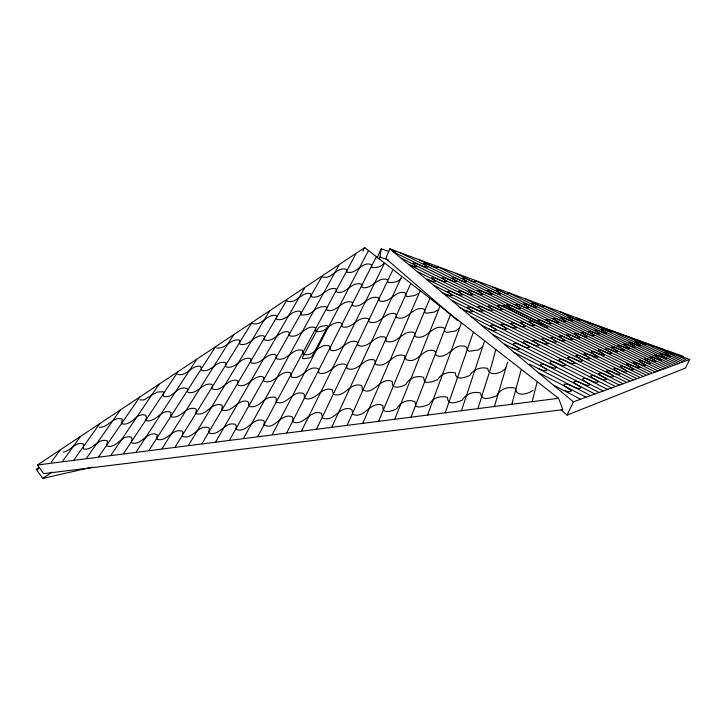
<?xml version="1.0" encoding="UTF-8"?>
<svg xmlns="http://www.w3.org/2000/svg" width="726" height="726" viewBox="0 0 726 726"><rect width="100%" height="100%" fill="white"/><g stroke="black" fill="none" stroke-linecap="round" stroke-linejoin="round"><path stroke-width="1.09" d="M211.983 387.339L211.892 388.455L212.954 389.227C223.091 391.477 226.92 378.772 236.758 380.297L238.083 381.186L237.584 384.235L238.364 385.288C248.564 388.002 252.721 375.197 262.476 376.576L263.738 377.711L263.574 380.805L264.709 381.513C275.535 384.163 279.882 369.371 290.618 372.792L291.326 377.039C302.098 380.524 306.726 364.888 317.861 368.536L318.614 369.552L318.741 372.774L321.037 373.509C330.865 374.099 335.221 361.239 345.885 364.506L346.656 365.55L346.928 368.427C358.608 372.973 363.281 356.611 374.643 360.051L375.778 364.379C387.657 368.89 392.757 351.429 404.609 355.704L405.117 358.027L406.569 359.797C418.339 364.334 422.242 347.173 434.184 350.776L435.555 351.783L435.781 355.005L437.642 355.994C449.231 358.735 454.422 341.311 466.192 346.983L467.635 350.331L469.323 351.275L478.479 349.914L482.781 346.583M187.589 390.57L187.453 391.777L188.524 392.521C198.016 394.218 202.1 382.293 211.693 384.308L212.546 385.433L212.037 387.248M379.054 259.091L379.979 257.031L381.204 248.773L388.673 251.432M532.131 401.669L537.077 382.166M495.749 349.741L491.566 365.387L477.926 408.566M511.83 404.21L521.032 370.187M494.587 405.979L507.628 362.029M461.455 410.671L484.324 341.783M473.316 332.272L445.256 412.731M461.437 322.816L427.478 415.345M450.519 314.322L410.952 417.377M394.654 419.383L440.237 305.582M429.601 299.076L378.527 421.552M420.182 290.718L362.782 423.294M377.057 258.066L381.204 248.773M347.191 425.209L410.68 283.712M331.8 427.097L401.07 277.876M567.079 415.1L573.386 401.841L689.7 359.542L685.462 368.064L567.079 415.1L561.089 409.927M316.609 428.966L392.494 270.635M301.644 430.799L384.235 263.665M286.888 432.614L376.259 256.931M272.323 434.402L368.554 250.416M362.828 251.16L364.715 247.602L558.593 398.293L562.886 409.709L43.651 473.651L37.471 465.003L364.761 247.593M257.966 436.172L355.822 253.973M243.764 437.914L338.87 265.308M229.779 439.638L321.736 276.76M215.577 442.034L304.394 288.349M201.937 443.713L286.57 300.528M269.482 311.236L188.479 445.365M175.184 446.989L251.668 322.961M233.781 334.604L162.07 448.595M215.459 346.792L149.148 450.174M196.737 359.316L136.334 451.753M123.729 453.296L177.716 372.157M111.005 455.193L159.058 384.208M98.718 456.699L139.828 396.986M86.793 457.825L120.325 409.963M73.943 459.876L99.761 423.621M62.708 461.11L80.595 436.353M51.247 462.181L60.312 449.83M505.813 367.855C502.519 372.937 488.988 377.674 487.627 368.391C480.63 366.639 473.452 369.398 469.649 375.533C465.375 377.148 455.247 381.359 455.42 372.91C448.677 371.376 441.09 373.364 437.587 379.734L431.498 381.967L425.899 382.33L424.701 381.967L423.503 377.357C416.561 375.043 409.228 378.182 405.898 384.363C402.004 387.022 390.887 389.98 392.43 381.903L390.978 381.014C379.535 377.475 372.973 396.895 362.256 389.345L362.183 386.25L360.831 385.297C349.496 382.357 345.068 397.975 333.624 394.454L332.054 389.635C320.756 386.096 315.347 402.522 304.385 398.211L304.321 394.572L303.332 393.492C292.088 389.68 287.088 406.469 276.27 402.086L276.116 399.99A6.262 3.095 -28.8 0 0 273.775 397.086A21.644 10.79 -29.2 0 0 268.221 397.821C261.777 400.77 256.886 409.047 248.61 406.288L248.546 402.631L247.675 401.469C237.329 398.538 232.964 412.785 222.592 410.226L221.72 409.364L222.347 406.378L221.82 405.099C211.339 401.605 206.974 416.234 196.501 413.911L195.657 413.176L196.329 410.217L195.938 408.92C186.019 405.271 181.337 419.002 171.499 416.915L170.664 416.216L171.064 412.359C160.972 408.321 156.435 422.695 146.607 420.699L145.754 419.973L146.434 417.296L145.699 415.172L142.659 414.655L139.256 415.526A7.532 3.367 -31.5 0 0 137.032 416.788C132.713 420.354 127.567 425.799 121.414 423.63L122.295 419.138C112.829 415.835 108.192 427.959 99.38 427.278M401.36 278.112C398.483 282.105 392.739 282.886 388.201 282.487L387.267 279.546C377.393 276.679 372.855 288.531 363.508 287.777L361.929 287.097L361.775 284.746L361.022 284.02C351.184 281.661 346.937 293.667 337.481 292.387L336.41 291.543L336.338 289.293L335.403 288.63C325.711 286.924 321.228 299.702 311.263 296.752L310.782 293.649C301.453 291.244 296.734 304.357 287.124 301.108L286.933 300.283M313.478 311.381C316.3 307.579 321.446 306.245 325.974 306.708L326.7 307.552L326.881 310.147C336.819 313.269 341.311 299.602 351.466 302.034L352.464 302.751L352.645 305.383L354.324 306.118C363.681 306.862 367.819 295.473 377.665 297.469L378.79 298.132L379.036 300.519L380.705 301.19C390.715 302.842 394.599 290.79 404.482 292.524L405.689 293.386L405.997 295.945L407.531 296.635L414.855 295.491L418.512 293.413M383.863 263.356C381.15 266.787 375.941 268.339 371.839 267.295L371.304 264.554C361.457 260.979 356.575 274.963 346.964 272.114L346.502 269.41C336.9 265.916 331.564 280.554 321.818 276.706M459.304 328.197L455.447 331.038L446.299 332.372L444.729 331.374L444.457 328.361L442.914 327.508C431.689 325.076 427.85 338.988 416.842 337.136L415.018 336.365L414.682 333.434L413.511 332.363C402.168 329.531 397.403 345.512 386.005 341.084L385.697 338.198L384.735 337.064C373.763 334.25 368.98 349.814 357.791 345.286L357.573 342.563L356.584 341.692C346.184 339.051 341.946 351.52 332.1 350.613L330.203 349.787L330.085 346.783L329.132 345.912C318.433 342.681 313.559 357.945 303.359 354.27L302.533 350.331C292.07 347.5 287.741 361.494 277.187 358.971L276.179 358.272L276.307 355.295L274.764 354.37C265.38 353.453 261.188 365.55 251.332 362.9L250.715 361.857L251.096 359.007L249.526 358.281C240.052 357.183 236.177 369.271 226.349 367.002L225.505 366.185L226.095 363.327L224.942 362.419C215.568 360.876 211.275 372.801 201.792 370.441L200.612 366.312C191.464 364.497 186.7 377.166 177.625 374.298M313.441 311.445L308.332 314.358L301.889 315.148L300.854 314.585L300.873 311.98L299.502 311.145C290.591 310.41 286.561 321.473 277.169 319.458L276.334 318.65L276.66 316.109L275.453 315.374C266.306 314.285 261.95 326.047 252.485 323.615M533.102 390.279C528.428 393.81 516.122 397.739 515.46 388.21C508.091 386.277 500.123 388.855 496.484 395.842C491.783 397.639 481.147 401.977 480.63 393.093C473.543 390.969 465.983 393.819 462.208 400.198C457.879 402.041 447.044 406.215 447.579 397.367C440.727 395.461 432.796 397.603 429.311 404.182C425.2 405.861 420.499 407.912 416.016 406.46L414.882 401.587C407.794 398.855 400.153 402.268 396.804 408.665C392.657 411.225 381.195 414.637 383.047 405.925L381.604 404.917C369.688 401.596 364.661 419.074 352.7 414.383L352.11 410.054L350.767 408.992C339.106 405.671 334.65 422.124 322.879 418.267L321.337 413.121C310.247 409.673 305.637 423.839 295.083 422.605A6.225 3.231 -28.5 0 1 292.642 420.944L292.995 417.94L292.006 416.769C280.735 412.323 274.21 431.625 263.992 424.71L264.409 421.724L263.529 420.508C252.231 416.806 247.375 433.522 236.113 429.438L236.095 425.563L235.224 424.329C224.643 421.125 220.205 436.072 209.56 433.213L208.716 432.26L209.406 429.111L208.87 427.768C198.153 423.957 193.733 439.321 182.979 436.689L182.162 435.863L182.925 432.723L182.516 431.371C172.38 427.469 167.624 441.835 157.542 439.466L156.734 438.676L157.197 434.629C146.97 430.373 142.269 445.328 132.205 443.078L131.37 442.279L132.159 439.439L131.415 437.215C121.532 433.93 117.222 448.604 107.312 446.2L106.613 445.71L107.611 440.954C97.692 437.297 92.81 451.245 83.463 448.949L83.345 443.849C74.851 441.444 70.758 451.291 63.126 452.135M437.923 309.957L434.212 312.089L426.489 313.224L424.864 312.452L424.51 309.712L423.194 308.786C412.64 306.626 408.693 319.64 398.275 318.033L396.532 317.353L396.214 314.63L395.144 313.632C384.907 311.436 380.987 324.114 370.777 322.435L368.953 321.754L368.717 319.195L367.655 318.424C357.546 316.164 353.362 328.107 343.725 327.217L341.991 326.41L341.846 323.596L340.83 322.834C333.225 321.128 328.951 327.617 323.261 330.675A13.758 6.362 -26.2 0 1 317.525 331.655L315.737 331.083L315.547 328.306L314.83 327.399C304.684 324.958 300.464 338.243 290.164 335.947L289.139 335.321L289.211 332.526L287.741 331.655C278.63 330.856 274.51 342.391 264.908 340.086L264.173 339.169L264.527 336.474L263.157 335.748C253.882 334.641 250.071 346.193 240.506 344.342L239.471 343.661L239.988 341.002L239.081 340.04C229.979 338.488 225.632 349.669 216.566 347.935M39.122 467.526L36.3 469.404L42.761 478.407L52.163 472.072M42.761 478.407L92.374 467.154M36.3 469.404L38.514 468.932M37.471 465.003L558.593 398.293M674.844 355.096L665.379 352.01L664.853 352.718L670.561 356.711L661.304 353.571L660.143 353.553L660.333 354.433C675.198 363.463 657.692 354.479 654.38 354.923C670.942 366.603 654.761 355.876 649.779 357.174C652.946 359.188 660.351 363.372 651.213 360.523C647.955 358.217 640.205 357.228 648.5 361.484C655.551 366.176 642.837 361.557 640.65 360.296C635.74 360.259 644.243 363.726 645.487 365.006C642.592 367.12 622.981 355.776 639.76 367.029L639.905 367.392C637.473 368.944 616.982 358.109 631.956 367.973C637.246 373.772 622.336 364.289 620.185 366.512L625.431 370.088A5.663 0.889 25 0 1 627.228 371.658C622.808 373.545 618.153 366.857 613.579 368.853L619.94 373.291L620.022 374.117C615.131 375.333 610.929 369.334 606.228 370.932L612.871 375.632L613.316 376.74C608.161 378.055 603.642 371.612 598.605 373.336L599.876 374.825L605.892 378.536L606.346 379.689C600.792 380.769 596.345 374.507 590.783 375.759L591.59 377.284L597.679 381.059L597.997 381.994L597.081 382.384C591.989 382.548 587.815 377.429 582.733 378.591L583.15 380.061L589.321 384.027L589.557 384.962L588.804 385.297C583.523 385.606 579.248 380.488 573.994 381.44L574.348 382.938L580.528 387.049L580.873 387.711L580.02 388.383C574.357 388.846 569.837 383.283 564.22 384.199L564.274 385.778L571.444 390.96L569.111 391.822L565.209 390.733M139.819 399.908L143.349 399.935A5.835 2.541 -30.9 0 0 144.873 399.463L150.845 395.724A14.42 6.389 -30.8 0 1 151.589 395.18L157.433 392.058L163.25 391.722A4.574 2.015 -30.6 0 1 163.704 392.575L163.15 396.106C171.853 399.427 175.61 388.101 183.651 387.974A25.528 11.571 -30.6 0 1 184.468 387.875L187.199 388.637L187.789 390.007A6.198 2.786 -30.2 0 1 187.716 390.352M379.979 257.031L388.528 260.053M563.703 313.741L566.906 314.884M577.578 318.678L683.23 356.294M689.7 359.542L389.835 248.855L385.778 258.52L457.616 320.556M446.29 294.438L449.766 295.564L452.48 295.355L447.18 291.562L447.942 291.135C453.178 291.008 457.434 296.008 462.725 294.883L458.033 291.453L458.66 291.081C463.85 290.754 468.007 295.573 473.17 294.801L468.851 291.861L468.016 291.153L468.352 290.736C473.515 290.418 477.617 295.055 482.763 294.575L477.889 290.572L481.919 291.208L485.703 292.832M466.646 310.882L470.167 311.998L472.835 311.663L467.136 307.579L467.907 307.089C473.388 306.817 477.908 312.244 483.371 310.973L477.781 307.007L478.262 306.472C483.489 306.118 487.745 311.354 492.981 310.102L487.99 306.481L488.435 306.027C493.571 305.528 497.709 310.519 502.791 309.603L498.245 306.535L497.609 305.328L501.049 305.746L509.852 309.122A13.014 1.987 23.9 0 0 511.83 308.995L506.576 304.82C511.503 304.348 515.396 308.913 520.333 308.505L519.898 307.488L515.351 304.521C520.016 303.777 523.818 308.296 528.519 307.924L528.719 307.452L523.419 303.958L526.568 304.112L534.744 307.298L536.732 307.016L531.505 303.64L533.919 303.486L541.532 306.426L543.692 306.172M489.079 328.996L493.535 330.602L496.593 330.112L491.311 326.636L490.34 325.702L491.157 325.166C496.43 324.93 500.559 329.314 505.777 329.413L506.884 328.942L500.849 324.676L501.312 324.059L505.922 324.876L513.355 327.907L516.658 327.798L510.777 323.651L511.004 323.006C516.177 322.408 520.397 327.871 525.542 326.482L520.297 322.707L520.551 322.172C525.606 321.446 529.708 326.609 534.69 325.575L528.964 321.582L529.063 321.046C532.948 320.393 552.831 330.457 537.576 320.756L537.422 320.175C542.268 319.513 546.133 324.277 550.989 323.705L550.381 322.589L545.653 319.504L549.11 319.785L557.305 322.834L558.63 322.743L558.639 322.199L553.103 318.56L556.316 318.741L564.483 321.89L566.08 321.409L560.626 317.897L563.067 317.77L571.68 320.819L572.642 320.738L572.524 320.239L567.741 316.763L571.317 317.416L577.624 319.994L579.72 320.039L579.312 319.44M485.794 292.877L491.82 294.384L492.164 294.039L490.849 293.005M511.54 347.627L516.549 349.433L518.7 349.515L519.544 348.888L514.072 344.986L513.191 343.489C518.718 342.618 523.156 347.781 528.637 347.663L529.735 347.046L523.137 342.427L523.6 341.774C528.945 341.202 533.075 345.957 538.347 345.894L539.001 345.394L538.347 344.659L532.684 340.594L534.998 340.131L544.908 343.888L548.284 343.825L542.213 339.532L542.068 338.77C547.186 337.826 551.343 343.425 556.452 342.091L550.97 337.517C555.971 336.492 560.036 341.81 564.973 340.803L558.857 336.02C563.784 335.076 567.786 340.167 572.687 339.441L566.652 334.768L569.992 334.967L578.649 338.252L580.192 337.681L574.366 333.788L577.37 333.797L585.719 336.937L587.016 336.864L587.107 336.301L581.245 332.508L583.994 332.417L590.665 335.203L593.677 335.648L593.995 335.203L591.826 333.724M537.794 368.327L543.629 370.569L546.66 370.36L546.496 369.325L540.616 365.414L540.688 364.08C546.034 363.463 550.308 368.336 555.662 368.082C558.394 366.222 551.079 364.588 550.272 363.091L550.226 361.775C555.399 360.895 559.555 365.795 564.719 365.695L565.645 365.369L565.418 364.497L559.537 360.831L559.056 359.443C564.692 358.453 569.102 364.434 574.729 363.517L574.375 362.437L568.576 358.853L567.541 357.491C572.75 356.021 577.197 362.165 582.47 361.058L582.161 360.032L575.881 355.531C580.845 354.043 585.265 360.441 590.256 358.635L583.904 353.861C588.459 352.8 607.707 363.064 591.409 352.428L591.182 351.928C594.068 350.222 611.047 359.842 601.618 352.654A5.645 0.862 24.8 0 1 598.306 350.222A19.42 2.949 24.9 0 1 599.658 349.859C601.645 349.787 613.742 356.539 610.702 352.237C600.475 346.856 608.47 348.035 613.107 350.83C623.707 353.653 613.652 349.351 611.764 346.874C616.156 346.238 619.786 351.103 624.215 350.104C603.143 336.664 643.681 356.729 623.67 344.296C627.309 342.799 631.203 347.718 635.177 347.246C636.003 345.739 626.003 342.618 630.059 342.236A6.343 0.853 24.7 0 1 631.647 342.763C635.586 344.796 647.674 348.852 635.268 342.155L635.114 341.293L636.294 341.32L643.408 344.088L645.786 344.197M409.174 264.636L414.455 266.651L417.087 266.778L412.504 263.293L414.791 263.175L424.093 266.651L427.814 267.132L423.285 263.738L424.656 263.502L435.31 267.268L438.259 267.431L437.76 266.723M427.324 279.347L431.97 281.207L435.536 281.534L435.582 280.962L431.38 277.895C436.88 276.996 441.299 282.341 446.735 281.579L442.016 277.768L445.319 278.085L453.85 281.443L456.89 281.461L452.842 278.829L452.062 278.167L452.425 277.813C457.525 277.604 461.654 282.396 466.773 281.588L462.253 278.022C467.127 277.768 471.138 282.369 476.011 281.57L474.514 280.399M543.465 326.355C544.809 327.816 550.607 327.617 546.27 325.874L507.719 306.699C506.185 305.129 499.951 305.219 504.824 307.116L542.612 325.929M672.521 353.199L686.097 359.778M656.867 347.418L684.409 360.786M641.72 341.828L682.558 361.675M625.095 335.693L679.727 362.274M608.896 329.704L677.912 363.345M592.57 323.678L675.652 364.234M576.762 317.943L672.929 364.951M559.583 311.545L670.561 365.877M542.404 305.174L668.129 366.821M525.27 298.849L665.66 367.801M508.463 292.714L663.128 368.79M491.166 286.362L660.533 369.815M474.886 280.535L657.883 370.859M456.164 273.53L655.151 371.921M437.842 266.751L651.54 372.601M419.31 259.89L648.681 373.718M400.516 252.929L645.75 374.861M395.289 251.559L389.853 248.855L573.386 401.841M393.238 251.731L642.737 376.032M401.26 258.229L639.66 377.23M409.546 264.945L636.493 378.455M418.131 271.896L633.253 379.725M427.033 279.111L629.914 381.023M433.785 285.336L626.502 382.357M442.234 292.514L622.999 383.727M452.588 300.773L619.632 385.261M460.166 307.733L615.675 386.577M611.855 388.065L470.956 316.445M481.302 325.066L607.925 389.599M492.854 334.613L603.079 390.951M504.597 344.06L599.032 392.448M594.83 393.982L514.144 352.355M529.617 364.134L589.92 395.207M539.209 372.955L585.955 397.186M553.757 385.261L580.6 399.2M591.717 333.67L588.241 331.546L590.292 331.183L597.97 334.132L599.885 333.815L597.67 332.317M490.776 292.968L487.2 290.6C491.929 289.955 495.749 294.339 500.495 294.13L500.876 293.731L495.794 290.373L496.765 290.11C500.622 290.01 506.213 295.183 509.198 293.322M612.254 331.709L612.027 332.245A4.964 0.662 24.5 0 1 611.365 332.145L606.6 330.448A12.333 1.661 24.6 0 0 605.911 330.185C604.822 330.031 600.756 327.707 600.992 329.513A3.92 0.526 24.5 0 0 601.945 330.167C614.368 337.699 597.997 329.94 594.957 329.922A21.98 3.022 24.6 0 0 594.766 329.976L596.99 331.954A5.381 0.744 24.5 0 0 597.407 332.181M327.644 326.736L312.416 355.794A3.122 1.497 -27 0 1 308.795 357.982L304.267 358.689A3.122 1.497 -27.1 0 1 302.669 357.192L317.979 328.551A3.013 1.398 -26.3 0 1 321.409 326.346L325.856 325.584A3.022 1.407 -26.2 0 1 327.644 326.736"/></g></svg>
